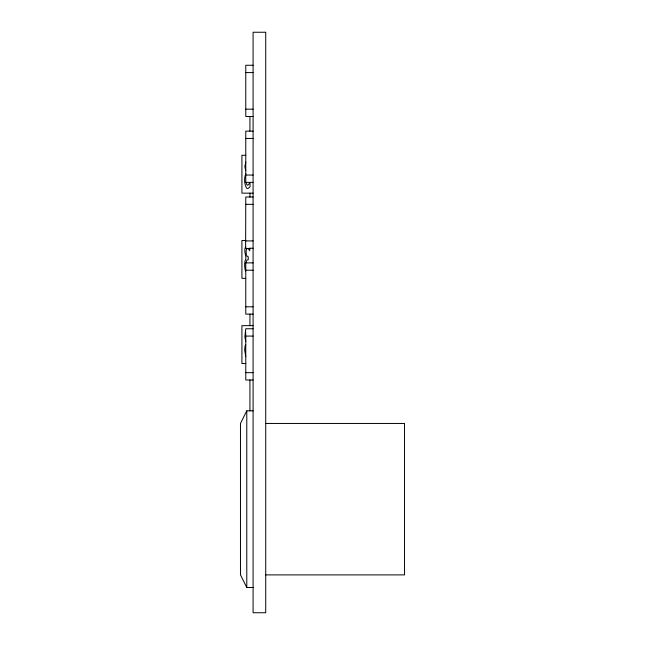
<?xml version="1.0" encoding="UTF-8"?>
<svg xmlns="http://www.w3.org/2000/svg" width="645" height="645" viewBox="0 0 645 645"><rect width="100%" height="100%" fill="white"/><g stroke="black" fill="none" stroke-linecap="round" stroke-linejoin="round"><path stroke-width="0.97" d="M253.09 248.244L249.825 248.244L249.752 250.736L248.244 248.583L245.769 248.244L245.64 246.713L245.769 197.007L253.09 197.007M253.09 314.115L245.769 314.115L245.769 262.886L247.011 259.991L248.252 259.782L248.252 256.734L247.132 256.436L246.18 254.122L246.18 250.373L247.019 248.535M245.64 246.713C243.431 250.558 246.261 255.654 245.89 258.718C244.02 262.515 244.544 267.103 245.463 271.102M253.09 328.757L245.769 328.757L244.85 336.94L245.769 341.423M245.769 173.763C244.012 178.133 244.221 183.623 246.398 187.808A1.613 1.613 0 0 0 248.309 188.324L250.067 186.76L249.986 182.89L247.712 185.276L246.648 184.446L246.092 182.374M253.09 410.841L246.785 410.841L240.472 423.459L240.472 574.889L246.785 587.514L253.09 587.514M245.769 344.519L245.052 345.986L244.681 350.13L245.769 356.62M253.09 131.137L245.769 131.137L245.769 162.145L244.85 166.579L245.769 170.675M248.244 248.583L249.825 248.244M253.09 65.258L245.769 65.258L245.769 116.495L253.09 116.495M245.769 72.579L253.09 72.579M245.769 109.174L253.09 109.174M245.769 138.457L253.09 138.457M245.769 155.292L241.915 155.292L241.915 193.153L253.09 193.153M245.769 175.053L253.09 175.053M253.09 182.374L245.769 182.374L245.769 162.145M245.769 204.328L253.09 204.328M245.769 240.472L241.915 240.472L241.915 278.334L245.769 278.398M245.769 240.924L253.09 240.924M245.769 262.886L253.09 262.886M245.769 270.207L253.09 270.207M245.769 306.802L253.09 306.802M253.09 325.652L241.915 325.652L241.915 363.514L245.769 363.514M245.64 331.901L245.769 336.077L253.09 336.077M245.769 372.673L253.09 372.673M253.09 379.994L245.769 379.994L245.769 336.077M265.716 423.459L404.528 423.459L404.528 574.889L265.716 574.889M249.938 116.495L249.938 131.137M249.938 193.153L249.938 197.007M249.938 314.115L249.938 325.652M249.938 379.994L249.938 410.841M246.785 410.841L246.785 587.514M265.716 32.25L253.09 32.25L253.09 612.75L265.716 612.75L265.716 32.25"/></g></svg>
